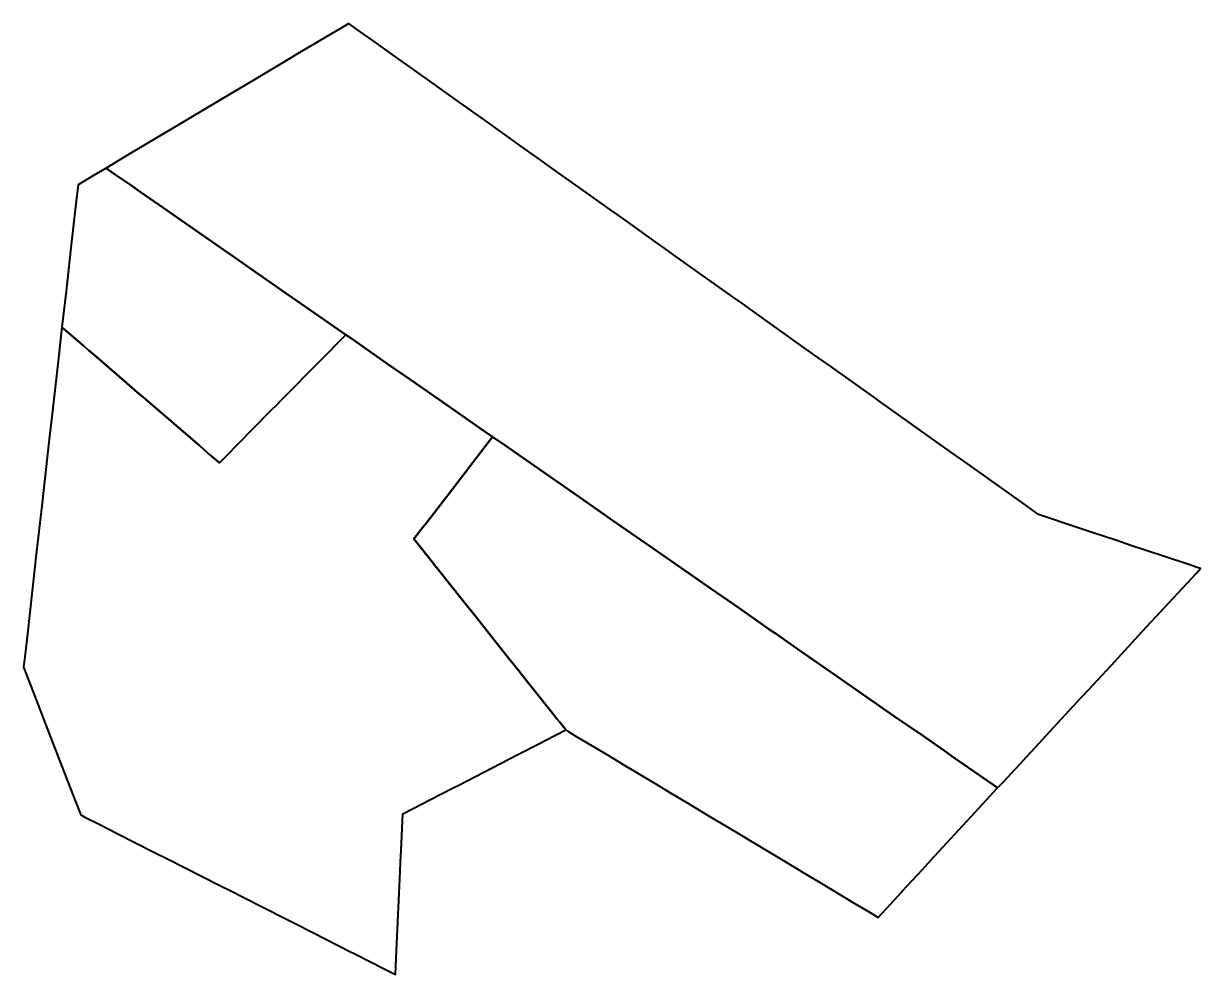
# Model space of a CAD drawing. Header units: metres. Extents: x 807674 to 807781, y 9157411 to 9157497.
import ezdxf

# ---------------------------------------------------------------- set-up
doc = ezdxf.new("R2010")
doc.units = ezdxf.units.M
doc.header["$MEASUREMENT"] = 0
doc.layers.add('2820-21222', color=1, linetype='Continuous')

msp = doc.modelspace()

# ---------------------------------------------------------------- linework, layer by layer
at = {"layer": '2820-21222', "color": 5, "lineweight": 40, "true_color": 0x0000ff}
msp.add_lwpolyline([(807681.62, 9157484.35), (807682.48, 9157483.75), (807683.83, 9157482.82), (807684.63, 9157482.26), (807686.46, 9157480.99), (807689.75, 9157478.7), (807692.74, 9157476.62), (807692.9, 9157476.51), (807695.15, 9157474.94), (807698.15, 9157472.85), (807701.28, 9157470.68), (807703.37, 9157469.22), (807703.88, 9157468.87), (807707.19, 9157466.56), (807709.69, 9157464.83), (807712.87, 9157462.62), (807715.62, 9157460.7), (807716.69, 9157459.96), (807717.8, 9157459.19), (807721.09, 9157456.89), (807724.57, 9157454.48), (807727.1, 9157452.71), (807727.15, 9157452.68), (807730.55, 9157450.32), (807732.83, 9157448.73), (807736.52, 9157446.16), (807739.01, 9157444.43), (807741.94, 9157442.39), (807742.41, 9157442.07), (807744.28, 9157440.76), (807748.03, 9157438.16), (807750.25, 9157436.61), (807753.15, 9157434.59), (807755.64, 9157432.87), (807757.67, 9157431.45), (807758.55, 9157430.84), (807762.06, 9157428.4), (807762.5, 9157428.09), (807762.83, 9157428.44), (807763.06, 9157428.69), (807766.6, 9157432.52), (807766.91, 9157432.85), (807770.05, 9157436.26), (807770.29, 9157436.52), (807772.82, 9157439.25), (807774.04, 9157440.57), (807775.62, 9157442.29), (807777.64, 9157444.47), (807780.5, 9157447.56), (807780.9, 9157448), (807780.6, 9157448.1), (807779.74, 9157448.39), (807775.88, 9157449.68), (807774.59, 9157450.11), (807773.22, 9157450.57), (807771.18, 9157451.26), (807769.9, 9157451.68), (807766.21, 9157452.92), (807765.88, 9157453.16), (807764.87, 9157453.87), (807759.73, 9157457.53), (807758.14, 9157458.67), (807755, 9157460.9), (807753.5, 9157461.97), (807751.85, 9157463.15), (807751.46, 9157463.43), (807747.45, 9157466.28), (807745.9, 9157467.38), (807744.75, 9157468.2), (807740.06, 9157471.54), (807739.25, 9157472.12), (807738.52, 9157472.63), (807735.61, 9157474.7), (807733.32, 9157476.33), (807732.1, 9157477.2), (807731.92, 9157477.34), (807730.87, 9157478.08), (807729.66, 9157478.95), (807728.37, 9157479.86), (807727.08, 9157480.78), (807725.39, 9157481.98), (807723.73, 9157483.17), (807722.61, 9157483.96), (807720.89, 9157485.18), (807719.55, 9157486.14), (807718.04, 9157487.22), (807715.58, 9157488.96), (807713.75, 9157490.27), (807711.62, 9157491.78), (807709, 9157493.65), (807707.87, 9157494.45), (807705.93, 9157495.84), (807704.42, 9157496.91), (807703.89, 9157497.29), (807703.63, 9157497.47), (807702.88, 9157497.02), (807699.45, 9157494.98), (807697.54, 9157493.84), (807695.27, 9157492.49), (807692.01, 9157490.54), (807687.58, 9157487.91), (807685.3, 9157486.55), (807683.41, 9157485.42)], close=True, dxfattribs=at)
at = {"layer": '2820-21222', "color": 3, "lineweight": 40, "true_color": 0x00ff00}
for points in [[(807677.99, 9157473.17), (807677.62, 9157469.92), (807679.52, 9157468.27), (807680.03, 9157467.84), (807680.74, 9157467.22), (807684.69, 9157463.81), (807685.13, 9157463.44), (807685.2, 9157463.38), (807690.12, 9157459.14), (807690.5, 9157458.81), (807691.01, 9157458.37), (807691.9, 9157457.6), (807692.35, 9157458.06), (807693.72, 9157459.45), (807694.97, 9157460.72), (807696.66, 9157462.43), (807697.01, 9157462.78), (807697.57, 9157463.35), (807700.94, 9157466.77), (807703.37, 9157469.22), (807701.28, 9157470.68), (807698.15, 9157472.85), (807695.15, 9157474.94), (807692.9, 9157476.51), (807692.74, 9157476.62), (807689.75, 9157478.7), (807686.46, 9157480.99), (807684.63, 9157482.26), (807683.83, 9157482.82), (807682.48, 9157483.75), (807681.62, 9157484.35), (807680.49, 9157483.68), (807679.08, 9157482.84), (807678.85, 9157480.86), (807678.43, 9157477.1), (807678.08, 9157474.04)], [(807674.3, 9157440.52), (807674.13, 9157439.05), (807674.82, 9157437.27), (807676.44, 9157433.1), (807678.79, 9157427.02), (807679.33, 9157425.65), (807679.71, 9157425.45), (807681.05, 9157424.77), (807682.64, 9157423.97), (807686.03, 9157422.24), (807687.24, 9157421.63), (807691.83, 9157419.3), (807693.13, 9157418.65), (807694.01, 9157418.2), (807697.93, 9157416.21), (807698.71, 9157415.82), (807700.37, 9157414.98), (807703.81, 9157413.23), (807704.13, 9157413.07), (807704.2, 9157413.03), (807706.86, 9157411.69), (807707.89, 9157411.16), (807707.95, 9157412.68), (807708.28, 9157419.83), (807708.37, 9157422.03), (807708.39, 9157422.29), (807708.39, 9157422.51), (807708.42, 9157423.01), (807708.45, 9157423.79), (807708.54, 9157425.75), (807712, 9157427.53), (807713.17, 9157428.13), (807713.56, 9157428.33), (807718.21, 9157430.73), (807718.97, 9157431.12), (807721.01, 9157432.17), (807721.5, 9157432.42), (807723.32, 9157433.36), (807722.77, 9157434.05), (807722.51, 9157434.38), (807721.99, 9157435.03), (807721.73, 9157435.35), (807719.24, 9157438.49), (807719.09, 9157438.69), (807718.17, 9157439.83), (807717.01, 9157441.3), (807715.22, 9157443.56), (807713.99, 9157445.11), (807711.63, 9157448.07), (807711.43, 9157448.32), (807711.31, 9157448.47), (807709.55, 9157450.69), (807710.4, 9157451.79), (807710.71, 9157452.19), (807714.43, 9157457.02), (807714.46, 9157457.06), (807714.5, 9157457.12), (807716.69, 9157459.96), (807715.62, 9157460.7), (807712.87, 9157462.62), (807709.69, 9157464.83), (807707.19, 9157466.56), (807703.88, 9157468.87), (807703.37, 9157469.22), (807700.94, 9157466.77), (807697.57, 9157463.35), (807697.01, 9157462.78), (807696.66, 9157462.43), (807694.97, 9157460.72), (807693.72, 9157459.45), (807692.35, 9157458.06), (807691.9, 9157457.6), (807691.01, 9157458.37), (807690.5, 9157458.81), (807690.12, 9157459.14), (807685.2, 9157463.38), (807685.13, 9157463.44), (807684.69, 9157463.81), (807680.74, 9157467.22), (807680.03, 9157467.84), (807679.52, 9157468.27), (807677.62, 9157469.92), (807677.53, 9157469.09), (807677.27, 9157466.84), (807676.73, 9157462.05), (807676.47, 9157459.76), (807675.97, 9157455.35), (807675.79, 9157453.69), (807675.29, 9157449.3), (807674.51, 9157442.35)], [(807709.55, 9157450.69), (807711.31, 9157448.47), (807711.43, 9157448.32), (807711.63, 9157448.07), (807713.99, 9157445.11), (807715.22, 9157443.56), (807717.01, 9157441.3), (807718.17, 9157439.83), (807719.09, 9157438.69), (807719.24, 9157438.49), (807721.73, 9157435.35), (807721.99, 9157435.03), (807722.51, 9157434.38), (807722.77, 9157434.05), (807723.32, 9157433.36), (807723.51, 9157433.24), (807724.19, 9157432.83), (807726.24, 9157431.6), (807727.4, 9157430.91), (807728.37, 9157430.32), (807729.8, 9157429.47), (807731.28, 9157428.58), (807732.91, 9157427.6), (807734.41, 9157426.7), (807736.34, 9157425.54), (807737.88, 9157424.61), (807739.14, 9157423.86), (807740.07, 9157423.3), (807740.9, 9157422.8), (807743, 9157421.54), (807744.01, 9157420.94), (807745.32, 9157420.15), (807746.34, 9157419.54), (807748.34, 9157418.34), (807749.48, 9157417.65), (807750.94, 9157416.78), (807751.66, 9157416.35), (807753.13, 9157417.95), (807753.74, 9157418.61), (807753.88, 9157418.76), (807755.68, 9157420.7), (807756.75, 9157421.86), (807756.8, 9157421.92), (807759.72, 9157425.08), (807759.73, 9157425.09), (807759.75, 9157425.1), (807760.11, 9157425.49), (807762.5, 9157428.09), (807762.06, 9157428.4), (807758.55, 9157430.84), (807757.67, 9157431.45), (807755.64, 9157432.87), (807753.15, 9157434.59), (807750.25, 9157436.61), (807748.03, 9157438.16), (807744.28, 9157440.76), (807742.41, 9157442.07), (807741.94, 9157442.39), (807739.01, 9157444.43), (807736.52, 9157446.16), (807732.83, 9157448.73), (807730.55, 9157450.32), (807727.15, 9157452.68), (807727.1, 9157452.71), (807724.57, 9157454.48), (807721.09, 9157456.89), (807717.8, 9157459.19), (807716.69, 9157459.96), (807714.5, 9157457.12), (807714.46, 9157457.06), (807714.43, 9157457.02), (807710.71, 9157452.19), (807710.4, 9157451.79)]]:
    msp.add_lwpolyline(points, close=True, dxfattribs=at)

doc.saveas('drawing.dxf')
